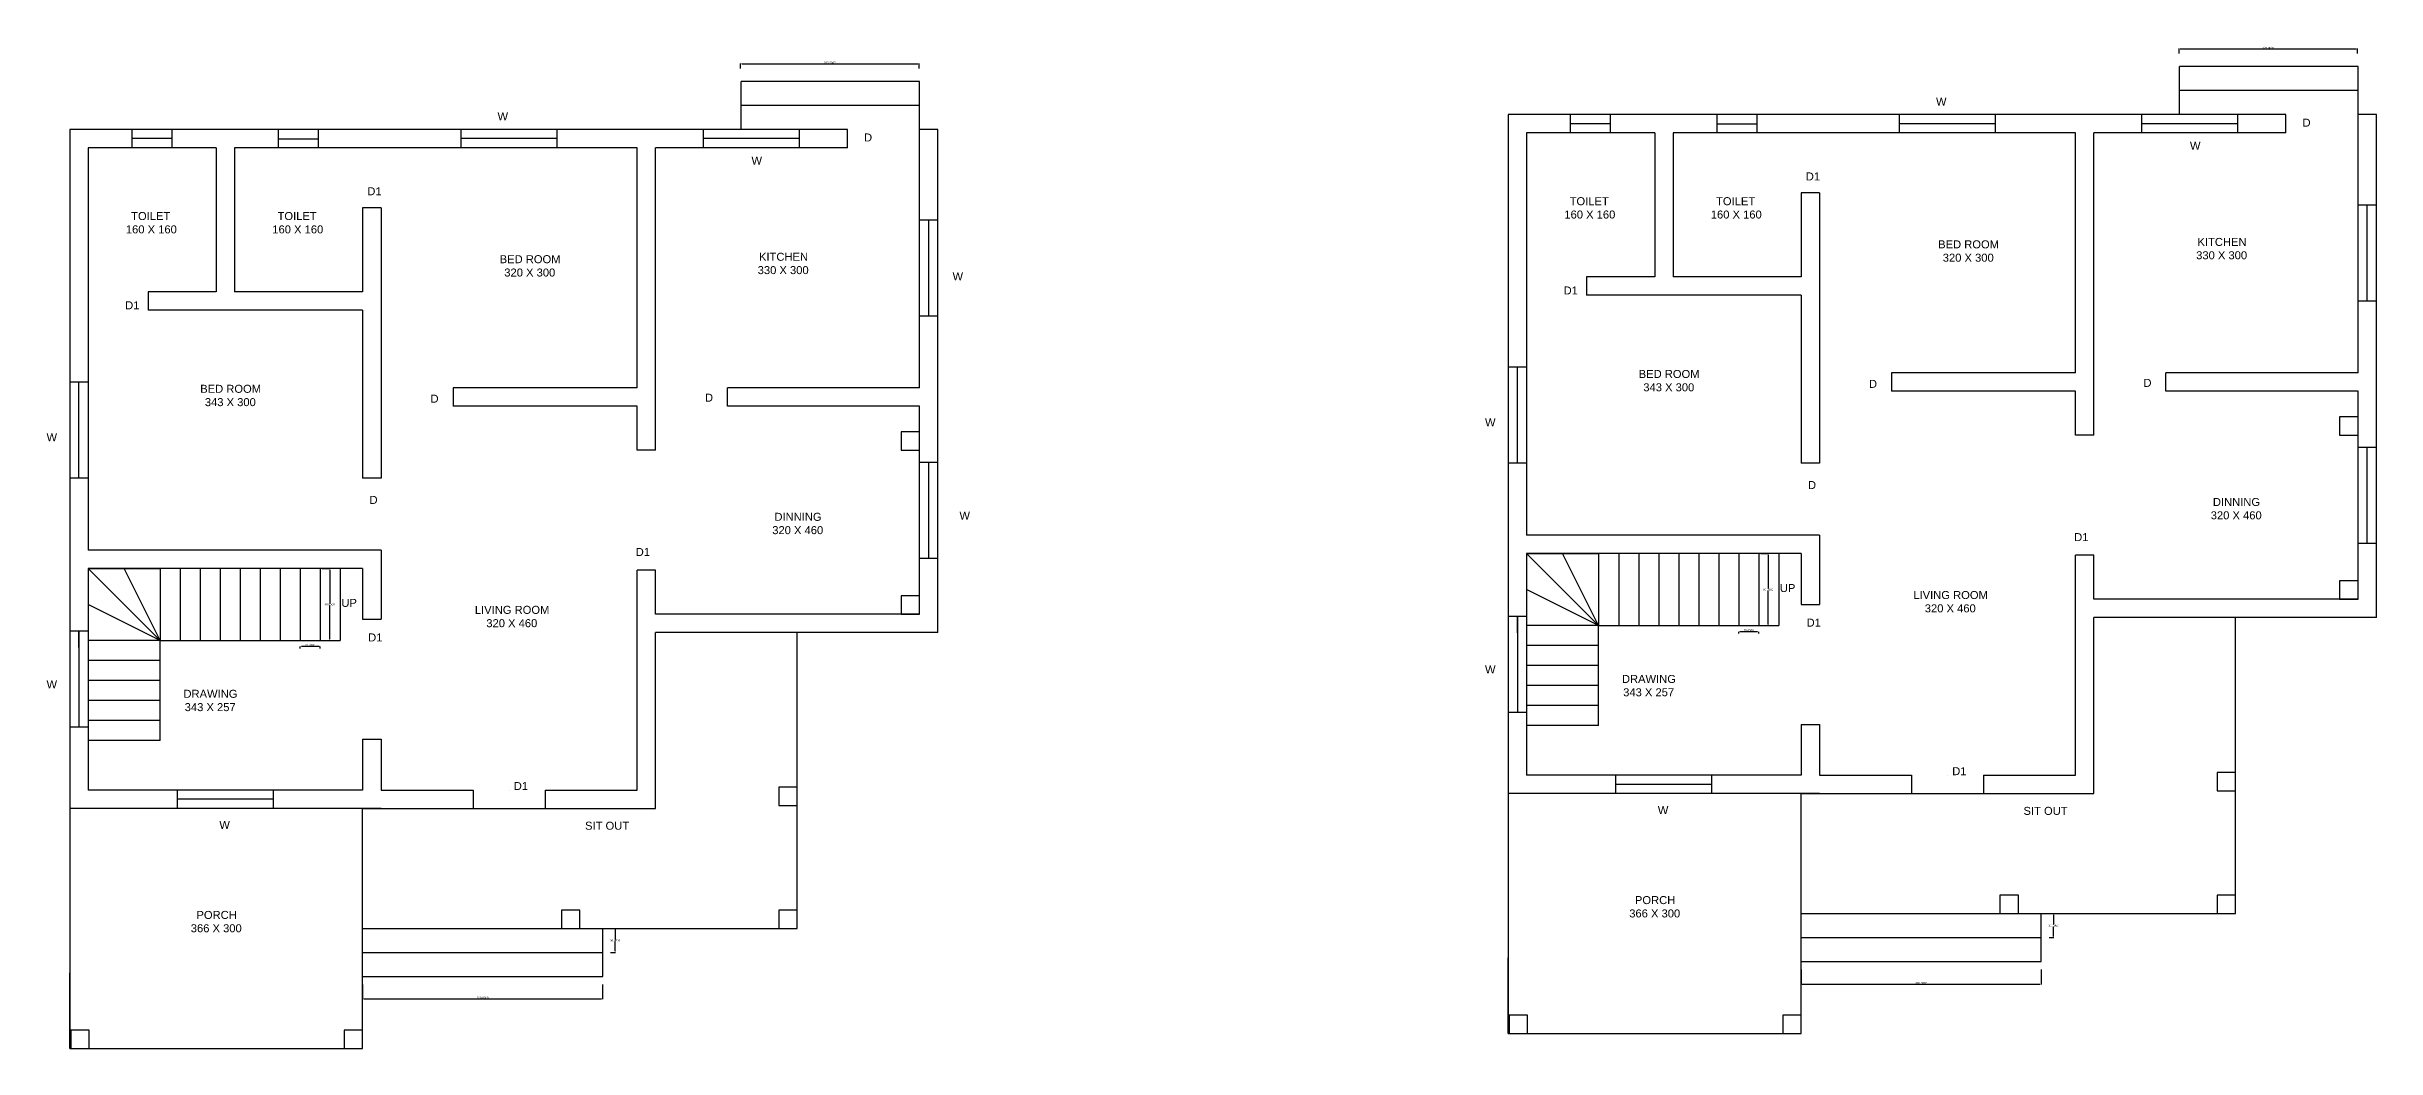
# Model space of a CAD drawing. Header units: centimetres. Extents: x -2146 to 3063, y -317 to 999.
# Drawn here: x -2146 to 765, y -317 to 935 of the extents above; entities that cross this region are included whole.
import ezdxf

# ---------------------------------------------------------------- set-up
doc = ezdxf.new("R2010")
doc.units = ezdxf.units.CM
doc.header["$LTSCALE"] = 50
doc.header["$MEASUREMENT"] = 0
doc.styles.get("Standard").update_dxf_attribs({"font": 'arial.ttf'})
doc.dimstyles.get("Standard").update_dxf_attribs({"dimtxt": 2.5, "dimasz": 1.5, "dimexe": 0.5, "dimexo": 10, "dimgap": 0.09, "dimtad": 1, "dimtih": 1, "dimtoh": 1, "dimdec": 4, "dimzin": 0, "dimdsep": 46, "dimtxsty": 'Standard', "dimcen": 0.09, "dimadec": 0, "dimazin": 0, "dimtfac": 1, "dimtdec": 4, "dimtofl": 0, "dimtmove": 0, "dimatfit": 3, "dimfxl": 1, "dimtolj": 1, "dimtzin": 0, "dimarcsym": 0})

# ---------------------------------------------------------------- blocks, each defined once
blk = doc.blocks.new('*D1')
at = {"color": 0, "lineweight": -2, "ltscale": 10, "transparency": 16777216}
for p, q in [((518.9, 926.8), (518.9, 932.9)), ((520.4, 932.4), (740.4, 932.4)), ((741.9, 926.8), (741.9, 932.9))]:
    blk.add_line(p, q, dxfattribs=at)
at = {"color": 0, "ltscale": 10, "transparency": 16777216}
for points in [[(520.4, 932.6), (520.4, 932.1), (518.9, 932.4)], [(740.4, 932.6), (740.4, 932.1), (741.9, 932.4)]]:
    blk.add_solid(points, dxfattribs=at)
at = {"layer": 'Defpoints', "color": 0, "ltscale": 10, "transparency": 16777216}
for p in [(741.9, 932.4), (518.9, 916.8), (741.9, 916.8)]:
    blk.add_point(p, dxfattribs=at)
at = {"color": 0, "ltscale": 10, "transparency": 16777216, "insert": (630.4, 933.8), "char_height": 2.5, "attachment_point": 5}
blk.add_mtext('\\A1;223.0000', dxfattribs=at)
blk = doc.blocks.new('*D2')
at = {"color": 0, "lineweight": -2, "ltscale": 10, "transparency": 16777216}
for p, q in [((356.5, -148.5), (362.5, -148.5)), ((362, -150), (362, -162.2)), ((362, -177), (362, -164.9)), ((356.5, -178.5), (362.5, -178.5))]:
    blk.add_line(p, q, dxfattribs=at)
at = {"color": 0, "ltscale": 10, "transparency": 16777216}
for points in [[(361.8, -150), (362.3, -150), (362, -148.5)], [(361.8, -177), (362.3, -177), (362, -178.5)]]:
    blk.add_solid(points, dxfattribs=at)
at = {"layer": 'Defpoints', "color": 0, "ltscale": 10, "transparency": 16777216}
for p in [(346.5, -148.5), (346.5, -178.5), (362, -178.5)]:
    blk.add_point(p, dxfattribs=at)
at = {"color": 0, "ltscale": 10, "transparency": 16777216, "insert": (362, -163.5), "char_height": 2.5, "attachment_point": 5}
blk.add_mtext('\\A1;30.0000', dxfattribs=at)
blk = doc.blocks.new('*D3')
at = {"color": 0, "lineweight": -2, "ltscale": 10, "transparency": 16777216}
for p, q in [((-4, 301.5), (4.9, 301.5)), ((5.4, 300), (5.4, 257.8)), ((5.4, 213), (5.4, 255.1)), ((-4, 211.5), (4.9, 211.5))]:
    blk.add_line(p, q, dxfattribs=at)
at = {"color": 0, "ltscale": 10, "transparency": 16777216}
for points in [[(5.1, 300), (5.6, 300), (5.4, 301.5)], [(5.1, 213), (5.6, 213), (5.4, 211.5)]]:
    blk.add_solid(points, dxfattribs=at)
at = {"layer": 'Defpoints', "color": 0, "ltscale": 10, "transparency": 16777216}
for p in [(6, 301.5), (5.4, 211.5), (6, 211.5)]:
    blk.add_point(p, dxfattribs=at)
at = {"color": 0, "ltscale": 10, "transparency": 16777216, "insert": (5.4, 256.5), "char_height": 2.5, "attachment_point": 5}
blk.add_mtext('\\A1;90.0000', dxfattribs=at)
blk = doc.blocks.new('*D4')
at = {"color": 0, "lineweight": -2, "ltscale": 10, "transparency": 16777216}
for p, q in [((-30, 204.3), (-8, 204.3)), ((-31.5, 201.5), (-31.5, 203.8)), ((-6.5, 201.5), (-6.5, 203.8))]:
    blk.add_line(p, q, dxfattribs=at)
at = {"color": 0, "ltscale": 10, "transparency": 16777216}
for points in [[(-30, 204.5), (-30, 204), (-31.5, 204.3)], [(-8, 204.5), (-8, 204), (-6.5, 204.3)]]:
    blk.add_solid(points, dxfattribs=at)
at = {"layer": 'Defpoints', "color": 0, "ltscale": 10, "transparency": 16777216}
for p in [(-31.5, 211.5), (-6.5, 211.5), (-6.5, 204.3)]:
    blk.add_point(p, dxfattribs=at)
at = {"color": 0, "ltscale": 10, "transparency": 16777216, "insert": (-19, 205.6), "char_height": 2.5, "attachment_point": 5}
blk.add_mtext('\\A1;25.0000', dxfattribs=at)
blk = doc.blocks.new('*D5')
at = {"color": 0, "lineweight": -2, "ltscale": 10, "transparency": 16777216}
for p, q in [((46.5, -218.5), (46.5, -237.1)), ((346.5, -218.5), (346.5, -237.1)), ((48, -236.6), (345, -236.6))]:
    blk.add_line(p, q, dxfattribs=at)
at = {"color": 0, "ltscale": 10, "transparency": 16777216}
for points in [[(48, -236.4), (48, -236.9), (46.5, -236.6)], [(345, -236.4), (345, -236.9), (346.5, -236.6)]]:
    blk.add_solid(points, dxfattribs=at)
at = {"layer": 'Defpoints', "color": 0, "ltscale": 10, "transparency": 16777216}
for p in [(46.5, -208.5), (346.5, -208.5), (346.5, -236.6)]:
    blk.add_point(p, dxfattribs=at)
at = {"color": 0, "ltscale": 10, "transparency": 16777216, "insert": (196.5, -235.3), "char_height": 2.5, "attachment_point": 5}
blk.add_mtext('\\A1;300.0000', dxfattribs=at)
blk = doc.blocks.new('*D11')
at = {"color": 0, "lineweight": -2, "ltscale": 10, "transparency": 16777216}
for p, q in [((-1278.9, 908.2), (-1278.9, 914.3)), ((-1277.4, 913.8), (-1057.4, 913.8)), ((-1055.9, 908.2), (-1055.9, 914.3))]:
    blk.add_line(p, q, dxfattribs=at)
at = {"color": 0, "ltscale": 10, "transparency": 16777216}
for points in [[(-1277.4, 914.1), (-1277.4, 913.6), (-1278.9, 913.8)], [(-1057.4, 914.1), (-1057.4, 913.6), (-1055.9, 913.8)]]:
    blk.add_solid(points, dxfattribs=at)
at = {"layer": 'Defpoints', "color": 0, "ltscale": 10, "transparency": 16777216}
for p in [(-1055.9, 913.8), (-1278.9, 898.2), (-1055.9, 898.2)]:
    blk.add_point(p, dxfattribs=at)
at = {"color": 0, "ltscale": 10, "transparency": 16777216, "insert": (-1167.4, 915.2), "char_height": 2.5, "attachment_point": 5}
blk.add_mtext('\\A1;223.0000', dxfattribs=at)
blk = doc.blocks.new('*D12')
at = {"color": 0, "lineweight": -2, "ltscale": 10, "transparency": 16777216}
for p, q in [((-1441.3, -167.1), (-1435.2, -167.1)), ((-1435.7, -168.6), (-1435.7, -180.7)), ((-1441.3, -197.1), (-1435.2, -197.1)), ((-1435.7, -195.6), (-1435.7, -183.4))]:
    blk.add_line(p, q, dxfattribs=at)
at = {"color": 0, "ltscale": 10, "transparency": 16777216}
for points in [[(-1436, -168.6), (-1435.5, -168.6), (-1435.7, -167.1)], [(-1436, -195.6), (-1435.5, -195.6), (-1435.7, -197.1)]]:
    blk.add_solid(points, dxfattribs=at)
at = {"layer": 'Defpoints', "color": 0, "ltscale": 10, "transparency": 16777216}
for p in [(-1451.3, -167.1), (-1451.3, -197.1), (-1435.7, -197.1)]:
    blk.add_point(p, dxfattribs=at)
at = {"color": 0, "ltscale": 10, "transparency": 16777216, "insert": (-1435.7, -182.1), "char_height": 2.5, "attachment_point": 5}
blk.add_mtext('\\A1;30.0000', dxfattribs=at)
blk = doc.blocks.new('*D13')
at = {"color": 0, "lineweight": -2, "ltscale": 10, "transparency": 16777216}
for p, q in [((-1801.7, 282.9), (-1792.9, 282.9)), ((-1792.4, 281.4), (-1792.4, 239.3)), ((-1792.4, 194.4), (-1792.4, 236.6)), ((-1801.7, 192.9), (-1792.9, 192.9))]:
    blk.add_line(p, q, dxfattribs=at)
at = {"color": 0, "ltscale": 10, "transparency": 16777216}
for points in [[(-1792.6, 281.4), (-1792.1, 281.4), (-1792.4, 282.9)], [(-1792.6, 194.4), (-1792.1, 194.4), (-1792.4, 192.9)]]:
    blk.add_solid(points, dxfattribs=at)
at = {"layer": 'Defpoints', "color": 0, "ltscale": 10, "transparency": 16777216}
for p in [(-1791.7, 282.9), (-1792.4, 192.9), (-1791.7, 192.9)]:
    blk.add_point(p, dxfattribs=at)
at = {"color": 0, "ltscale": 10, "transparency": 16777216, "insert": (-1792.4, 237.9), "char_height": 2.5, "attachment_point": 5}
blk.add_mtext('\\A1;90.0000', dxfattribs=at)
blk = doc.blocks.new('*D14')
at = {"color": 0, "lineweight": -2, "ltscale": 10, "transparency": 16777216}
for p, q in [((-1829.3, 182.9), (-1829.3, 185.2)), ((-1827.8, 185.7), (-1805.8, 185.7)), ((-1804.3, 182.9), (-1804.3, 185.2))]:
    blk.add_line(p, q, dxfattribs=at)
at = {"color": 0, "ltscale": 10, "transparency": 16777216}
for points in [[(-1827.8, 186), (-1827.8, 185.5), (-1829.3, 185.7)], [(-1805.8, 186), (-1805.8, 185.5), (-1804.3, 185.7)]]:
    blk.add_solid(points, dxfattribs=at)
at = {"layer": 'Defpoints', "color": 0, "ltscale": 10, "transparency": 16777216}
for p in [(-1829.3, 192.9), (-1804.3, 192.9), (-1804.3, 185.7)]:
    blk.add_point(p, dxfattribs=at)
at = {"color": 0, "ltscale": 10, "transparency": 16777216, "insert": (-1816.8, 187.1), "char_height": 2.5, "attachment_point": 5}
blk.add_mtext('\\A1;25.0000', dxfattribs=at)
blk = doc.blocks.new('*D15')
at = {"color": 0, "lineweight": -2, "ltscale": 10, "transparency": 16777216}
for p, q in [((-1751.3, -237.1), (-1751.3, -255.7)), ((-1749.8, -255.2), (-1452.8, -255.2)), ((-1451.3, -237.1), (-1451.3, -255.7))]:
    blk.add_line(p, q, dxfattribs=at)
at = {"color": 0, "ltscale": 10, "transparency": 16777216}
for points in [[(-1749.8, -254.9), (-1749.8, -255.4), (-1751.3, -255.2)], [(-1452.8, -254.9), (-1452.8, -255.4), (-1451.3, -255.2)]]:
    blk.add_solid(points, dxfattribs=at)
at = {"layer": 'Defpoints', "color": 0, "ltscale": 10, "transparency": 16777216}
for p in [(-1751.3, -227.1), (-1451.3, -227.1), (-1451.3, -255.2)]:
    blk.add_point(p, dxfattribs=at)
at = {"color": 0, "ltscale": 10, "transparency": 16777216, "insert": (-1601.3, -253.8), "char_height": 2.5, "attachment_point": 5}
blk.add_mtext('\\A1;300.0000', dxfattribs=at)

msp = doc.modelspace()

# ---------------------------------------------------------------- linework, layer by layer
at = {"ltscale": 10}
for p, q in [((742.49025, 910.47813), (519.49025, 910.47813)), ((519.49025, 850.47813), (519.49025, 910.47813)), ((742.49025, 850.47813), (742.49025, 910.47813)), ((-1055.27066, 891.92404), (-1278.27066, 891.92404)), ((-1278.27066, 831.92404), (-1278.27066, 891.92404)), ((-1055.27066, 831.92404), (-1055.27066, 891.92404)), ((742.49025, 880.47813), (519.49025, 880.47813)), ((-1055.27066, 861.92404), (-1278.27066, 861.92404)), ((-319.50975, 850.47813), (-319.50975, 1.47813)), ((652.49025, 850.47813), (-319.50975, 850.47813)), ((-241.50975, 827.47813), (-241.50975, 850.47813)), ((-191.50975, 827.47813), (-191.50975, 850.47813)), ((-58.50975, 827.47813), (-58.50975, 850.47813)), ((-8.50975, 827.47813), (-8.50975, 850.47813)), ((169.49025, 827.47813), (169.49025, 850.47813)), ((289.49025, 827.47813), (289.49025, 850.47813)), ((472.49025, 827.47813), (472.49025, 850.47813)), ((592.49025, 827.47813), (592.49025, 850.47813)), ((652.49025, 827.47813), (652.49025, 850.47813)), ((765.49025, 850.47813), (742.49025, 850.47813)), ((742.49025, 527.47813), (742.49025, 850.47813)), ((765.49025, 221.47813), (765.49025, 850.47813)), ((-1145.27066, 831.92404), (-2117.27066, 831.92404)), ((-2117.27066, 831.92404), (-2117.27066, -17.07596)), ((-2039.27066, 808.92404), (-2039.27066, 831.92404)), ((-1989.27066, 820.42404), (-2039.27066, 820.42404)), ((-1989.27066, 808.92404), (-1989.27066, 831.92404)), ((-1856.27066, 808.92404), (-1856.27066, 831.92404)), ((-1806.27066, 819.71176), (-1856.27066, 819.71176)), ((-1806.27066, 808.92404), (-1806.27066, 831.92404)), ((-1628.27066, 808.92404), (-1628.27066, 831.92404)), ((-1508.27066, 820.42404), (-1628.27066, 820.42404)), ((-1508.27066, 808.92404), (-1508.27066, 831.92404)), ((-1325.27066, 808.92404), (-1325.27066, 831.92404)), ((-1205.27066, 820.42404), (-1325.27066, 820.42404)), ((-1205.27066, 808.92404), (-1205.27066, 831.92404)), ((-1145.27066, 808.92404), (-1145.27066, 831.92404)), ((-1055.27066, 508.92404), (-1055.27066, 831.92404)), ((-1032.27066, 831.92404), (-1055.27066, 831.92404)), ((-1032.27066, 202.92404), (-1032.27066, 831.92404)), ((-296.50975, 827.47813), (-296.50975, 647.47813)), ((-136.50975, 827.47813), (-296.50975, 827.47813)), ((-191.50975, 838.97813), (-241.50975, 838.97813)), ((-136.50975, 827.47813), (-136.50975, 647.47813)), ((-113.50975, 827.47813), (-113.50975, 647.47813)), ((389.49025, 827.47813), (-113.50975, 827.47813)), ((-8.50975, 838.26585), (-58.50975, 838.26585)), ((289.49025, 838.97813), (169.49025, 838.97813)), ((389.49025, 527.47813), (389.49025, 827.47813)), ((652.49025, 827.47813), (412.49025, 827.47813)), ((412.49025, 449.47813), (412.49025, 827.47813)), ((592.49025, 838.97813), (472.49025, 838.97813)), ((-1934.27066, 808.92404), (-2094.27066, 808.92404)), ((-2094.27066, 808.92404), (-2094.27066, 628.92404)), ((-1934.27066, 808.92404), (-1934.27066, 628.92404)), ((-1408.27066, 808.92404), (-1911.27066, 808.92404)), ((-1911.27066, 808.92404), (-1911.27066, 628.92404)), ((-1408.27066, 508.92404), (-1408.27066, 808.92404)), ((-1385.27066, 430.92404), (-1385.27066, 808.92404)), ((-1145.27066, 808.92404), (-1385.27066, 808.92404)), ((-1728.27066, 733.92404), (-1751.27066, 733.92404)), ((-1751.27066, 733.92404), (-1751.27066, 628.92404)), ((-1728.27066, 733.92404), (-1728.27066, 395.92404)), ((69.49025, 752.47813), (46.49025, 752.47813)), ((46.49025, 752.47813), (46.49025, 647.47813)), ((69.49025, 752.47813), (69.49025, 414.47813)), ((742.49025, 737.47813), (765.49025, 737.47813)), ((753.99025, 617.47813), (753.99025, 737.47813)), ((-1055.27066, 718.92404), (-1032.27066, 718.92404)), ((-1043.77066, 598.92404), (-1043.77066, 718.92404)), ((-296.50975, 647.47813), (-296.50975, 324.47813)), ((-136.50975, 647.47813), (-221.50975, 647.47813)), ((-221.50975, 647.47813), (-221.50975, 624.47813)), ((46.49025, 647.47813), (-113.50975, 647.47813)), ((-2094.27066, 628.92404), (-2094.27066, 305.92404)), ((-1934.27066, 628.92404), (-2019.27066, 628.92404)), ((-2019.27066, 628.92404), (-2019.27066, 605.92404)), ((-1751.27066, 628.92404), (-1911.27066, 628.92404)), ((46.49025, 624.47813), (-221.50975, 624.47813)), ((46.49025, 624.47813), (46.49025, 414.47813)), ((742.49025, 617.47813), (765.49025, 617.47813)), ((-1751.27066, 605.92404), (-2019.27066, 605.92404)), ((-1751.27066, 605.92404), (-1751.27066, 395.92404)), ((-1055.27066, 598.92404), (-1032.27066, 598.92404)), ((-296.50975, 534.47813), (-319.50975, 534.47813)), ((-308.49252, 534.47813), (-308.49252, 414.47813)), ((159.49025, 527.47813), (159.49025, 504.47813)), ((389.49025, 527.47813), (159.49025, 527.47813)), ((742.49025, 527.47813), (502.49025, 527.47813)), ((502.49025, 504.47813), (502.49025, 527.47813)), ((-2094.27066, 515.92404), (-2117.27066, 515.92404)), ((-2106.25342, 515.92404), (-2106.25342, 395.92404)), ((-1408.27066, 508.92404), (-1638.27066, 508.92404)), ((-1638.27066, 508.92404), (-1638.27066, 485.92404)), ((-1295.27066, 485.92404), (-1295.27066, 508.92404)), ((-1055.27066, 508.92404), (-1295.27066, 508.92404)), ((389.49025, 504.47813), (159.49025, 504.47813)), ((389.49025, 449.47813), (389.49025, 504.47813)), ((742.49025, 504.47813), (502.49025, 504.47813)), ((742.49025, 244.47813), (742.49025, 504.47813)), ((-1408.27066, 485.92404), (-1638.27066, 485.92404)), ((-1408.27066, 430.92404), (-1408.27066, 485.92404)), ((-1055.27066, 485.92404), (-1295.27066, 485.92404)), ((-1055.27066, 225.92404), (-1055.27066, 485.92404)), ((412.49025, 449.47813), (389.49025, 449.47813)), ((-1385.27066, 430.92404), (-1408.27066, 430.92404)), ((-1055.27066, 415.92404), (-1032.27066, 415.92404)), ((-1043.77066, 295.92404), (-1043.77066, 415.92404)), ((-296.50975, 414.47813), (-319.50975, 414.47813)), ((69.49025, 414.47813), (46.49025, 414.47813)), ((742.49025, 434.47813), (765.49025, 434.47813)), ((753.99025, 314.47813), (753.99025, 434.47813)), ((-2094.27066, 395.92404), (-2117.27066, 395.92404)), ((-1728.27066, 395.92404), (-1751.27066, 395.92404)), ((69.49025, 324.47813), (-296.50975, 324.47813)), ((69.49025, 324.47813), (69.49025, 237.97813)), ((-1728.27066, 305.92404), (-2094.27066, 305.92404)), ((-1728.27066, 305.92404), (-1728.27066, 219.42404)), ((-1055.27066, 295.92404), (-1032.27066, 295.92404)), ((46.49025, 301.47813), (-296.50975, 301.47813)), ((-296.50975, 301.47813), (-296.50975, 24.47813)), ((-206.50975, 211.47813), (-296.50975, 301.47813)), ((-296.50975, 301.47813), (-296.50975, 211.47813)), ((-296.50975, 301.47813), (-206.50975, 301.47813)), ((-206.50975, 211.47813), (-251.50975, 301.47813)), ((-206.50975, 301.47813), (-206.50975, 211.47813)), ((-181.50975, 301.47813), (-181.50975, 211.47813)), ((-156.50975, 301.47813), (-156.50975, 211.47813)), ((-131.50975, 301.47813), (-131.50975, 211.47813)), ((-106.50975, 301.47813), (-106.50975, 211.47813)), ((-106.50975, 301.47813), (-106.50975, 211.47813)), ((-81.50975, 301.47813), (-81.50975, 211.47813)), ((-56.50975, 301.47813), (-56.50975, 211.47813)), ((-31.50975, 301.47813), (-31.50975, 211.47813)), ((-6.50975, 301.47813), (-6.50975, 211.47813)), ((18.49025, 301.47813), (18.49025, 211.47813)), ((46.49025, 301.47813), (46.49025, 237.97813)), ((389.49025, 24.47813), (389.49025, 299.47813)), ((412.49025, 299.47813), (389.49025, 299.47813)), ((412.49025, 244.47813), (412.49025, 299.47813)), ((742.49025, 314.47813), (765.49025, 314.47813)), ((-1751.27066, 282.92404), (-2094.27066, 282.92404)), ((-2094.27066, 282.92404), (-2094.27066, 5.92404)), ((-2004.27066, 192.92404), (-2094.27066, 282.92404)), ((-2094.27066, 282.92404), (-2094.27066, 192.92404)), ((-2094.27066, 282.92404), (-2004.27066, 282.92404)), ((-2004.27066, 192.92404), (-2049.27066, 282.92404)), ((-2004.27066, 282.92404), (-2004.27066, 192.92404)), ((-1979.27066, 282.92404), (-1979.27066, 192.92404)), ((-1954.27066, 282.92404), (-1954.27066, 192.92404)), ((-1929.27066, 282.92404), (-1929.27066, 192.92404)), ((-1904.27066, 282.92404), (-1904.27066, 192.92404)), ((-1904.27066, 282.92404), (-1904.27066, 192.92404)), ((-1879.27066, 282.92404), (-1879.27066, 192.92404)), ((-1854.27066, 282.92404), (-1854.27066, 192.92404)), ((-1829.27066, 282.92404), (-1829.27066, 192.92404)), ((-1804.27066, 282.92404), (-1804.27066, 192.92404)), ((-1779.27066, 282.92404), (-1779.27066, 192.92404)), ((-1751.27066, 282.92404), (-1751.27066, 219.42404)), ((-1408.27066, 5.92404), (-1408.27066, 280.92404)), ((-1385.27066, 280.92404), (-1408.27066, 280.92404)), ((-1385.27066, 225.92404), (-1385.27066, 280.92404)), ((-2004.27066, 192.92404), (-2094.27066, 237.92404)), ((-206.50975, 211.47813), (-296.50975, 256.47813)), ((46.49025, 237.97813), (69.49025, 237.97813)), ((742.49025, 244.47813), (412.49025, 244.47813)), ((-2094.27066, 204.42404), (-2117.27066, 204.42404)), ((-2105.77066, 183.97363), (-2105.77066, 204.42404)), ((-2105.77066, 204.42404), (-2105.77066, 84.42404)), ((-1751.27066, 219.42404), (-1728.27066, 219.42404)), ((-1055.27066, 225.92404), (-1385.27066, 225.92404)), ((-296.50975, 222.97813), (-319.50975, 222.97813)), ((-308.00975, 202.52772), (-308.00975, 222.97813)), ((-308.00975, 222.97813), (-308.00975, 102.97813)), ((-206.50975, 211.47813), (-296.50975, 211.47813)), ((-206.50975, 211.47813), (18.49025, 211.47813)), ((-206.50975, 86.47813), (-206.50975, 211.47813)), ((412.49025, 1.47813), (412.49025, 221.47813)), ((765.49025, 221.47813), (412.49025, 221.47813)), ((589.49025, -148.52187), (589.49025, 221.47813)), ((-2004.27066, 192.92404), (-2094.27066, 192.92404)), ((-2004.27066, 192.92404), (-1779.27066, 192.92404)), ((-2004.27066, 67.92404), (-2004.27066, 192.92404)), ((-1385.27066, -17.07596), (-1385.27066, 202.92404)), ((-1032.27066, 202.92404), (-1385.27066, 202.92404)), ((-1208.27066, -167.07596), (-1208.27066, 202.92404)), ((-206.50975, 186.47813), (-296.50975, 186.47813)), ((-2004.27066, 167.92404), (-2094.27066, 167.92404)), ((-206.50975, 161.47813), (-296.50975, 161.47813)), ((-2004.27066, 142.92404), (-2094.27066, 142.92404)), ((-2004.27066, 117.92404), (-2094.27066, 117.92404)), ((-206.50975, 136.47813), (-296.50975, 136.47813)), ((-2004.27066, 92.92404), (-2094.27066, 92.92404)), ((-296.50975, 102.97813), (-319.50975, 102.97813)), ((-206.50975, 111.47813), (-296.50975, 111.47813)), ((46.49025, 87.97813), (69.49025, 87.97813)), ((46.49025, 87.97813), (46.49025, 24.47813)), ((69.49025, 87.97813), (69.49025, 24.47813)), ((-2094.27066, 84.42404), (-2117.27066, 84.42404)), ((-2004.27066, 67.92404), (-2094.27066, 67.92404)), ((-1751.27066, 69.42404), (-1751.27066, 5.92404)), ((-1751.27066, 69.42404), (-1728.27066, 69.42404)), ((-1728.27066, 69.42404), (-1728.27066, 5.92404)), ((-206.50975, 86.47813), (-296.50975, 86.47813)), ((-1751.27066, 5.92404), (-2094.27066, 5.92404)), ((-1982.77066, -17.07596), (-1982.77066, 5.92404)), ((-1862.77066, -17.07596), (-1862.77066, 5.92404)), ((-1728.27066, 5.92404), (-1613.27066, 5.92404)), ((-1613.27066, 5.92404), (-1613.27066, -17.07596)), ((-1568.27066, 5.92404), (-1568.27066, 5.92404)), ((-1523.27066, 5.92404), (-1408.27066, 5.92404)), ((-1523.27066, 5.92404), (-1523.27066, -17.07596)), ((69.49025, 1.47813), (-319.50975, 1.47813)), ((-319.50975, 1.47813), (-319.50975, -298.52187)), ((46.49025, 24.47813), (-296.50975, 24.47813)), ((-185.00975, 1.47813), (-185.00975, 24.47813)), ((-65.00975, 12.97813), (-185.00975, 12.97813)), ((-65.00975, 1.47813), (-65.00975, 24.47813)), ((46.49025, 1.47813), (274.49025, 1.47813)), ((46.49025, -298.52187), (46.49025, 1.47813)), ((69.49025, 24.47813), (184.49025, 24.47813)), ((184.49025, 24.47813), (184.49025, 1.47813)), ((229.49025, 24.47813), (229.49025, 24.47813)), ((274.49025, 24.47813), (274.49025, 1.47813)), ((274.49025, 24.47813), (389.49025, 24.47813)), ((274.49025, 1.47813), (412.49025, 1.47813)), ((-1728.27066, -17.07596), (-2117.27066, -17.07596)), ((-2117.27066, -17.07596), (-2117.27066, -317.07596)), ((-1862.77066, -5.57596), (-1982.77066, -5.57596)), ((-1751.27066, -17.07596), (-1523.27066, -17.07596)), ((-1751.27066, -317.07596), (-1751.27066, -17.07596)), ((-1523.27066, -17.07596), (-1385.27066, -17.07596)), ((-1751.27066, -167.07596), (-1208.27066, -167.07596)), ((-1451.27066, -227.07596), (-1451.27066, -167.07596)), ((46.49025, -148.52187), (589.49025, -148.52187)), ((346.49025, -208.52187), (346.49025, -148.52187)), ((-1751.27066, -197.07596), (-1451.27066, -197.07596)), ((46.49025, -178.52187), (346.49025, -178.52187)), ((-2117.27066, -317.07596), (-2117.27066, -222.52786)), ((-1751.27066, -227.07596), (-1451.27066, -227.07596)), ((-1751.27066, -227.07596), (-1451.27066, -227.07596)), ((-319.50975, -298.52187), (-319.50975, -203.97377)), ((46.49025, -208.52187), (346.49025, -208.52187)), ((46.49025, -208.52187), (346.49025, -208.52187)), ((-2117.27066, -317.07596), (-1751.27066, -317.07596)), ((-319.50975, -298.52187), (46.49025, -298.52187))]:
    msp.add_line(p, q, dxfattribs=at)
for points in [[(719.49025, 449.47813), (742.49025, 449.47813), (742.49025, 472.47813), (719.49025, 472.47813)], [(-1078.27066, 430.92404), (-1055.27066, 430.92404), (-1055.27066, 453.92404), (-1078.27066, 453.92404)], [(719.49025, 244.47813), (742.49025, 244.47813), (742.49025, 267.47813), (719.49025, 267.47813)], [(-1078.27066, 225.92404), (-1055.27066, 225.92404), (-1055.27066, 248.92404), (-1078.27066, 248.92404)], [(-1231.27066, -13.49036), (-1208.27066, -13.49036), (-1208.27066, 9.50964), (-1231.27066, 9.50964)], [(566.49025, 5.06372), (589.49025, 5.06372), (589.49025, 28.06372), (566.49025, 28.06372)], [(-1502.77066, -167.07596), (-1479.77066, -167.07596), (-1479.77066, -144.07596), (-1502.77066, -144.07596)], [(-1231.27066, -167.07596), (-1208.27066, -167.07596), (-1208.27066, -144.07596), (-1231.27066, -144.07596)], [(294.99025, -148.52187), (317.99025, -148.52187), (317.99025, -125.52187), (294.99025, -125.52187)], [(566.49025, -148.52187), (589.49025, -148.52187), (589.49025, -125.52187), (566.49025, -125.52187)], [(-318.39506, -298.52187), (-295.39506, -298.52187), (-295.39506, -275.52187), (-318.39506, -275.52187)], [(23.49025, -298.52187), (46.49025, -298.52187), (46.49025, -275.52187), (23.49025, -275.52187)], [(-2116.15597, -317.07596), (-2093.15597, -317.07596), (-2093.15597, -294.07596), (-2116.15597, -294.07596)], [(-1774.27066, -317.07596), (-1751.27066, -317.07596), (-1751.27066, -294.07596), (-1774.27066, -294.07596)]]:
    msp.add_lwpolyline(points, close=True, dxfattribs=at)

# ---------------------------------------------------------------- texts
at = {"ltscale": 10, "char_height": 10, "attachment_point": 1}
for s, insert in [('\\pi98.70423;W', (-1681.38858, 853.14604)), ('\\pi98.70423;W', (116.37232, 871.70013)), ('\\pi100.99959;D', (572.14599, 845.29979)), ('\\pi100.99959;D', (-1225.61491, 826.7457)), ('\\pi98.70423;W', (433.77812, 816.34725)), ('\\pi98.70423;W', (-1363.98279, 797.79317)), ('\\pi98.02551;D1', (-1843.42507, 759.49575)), ('\\pi98.02551;D1', (-45.66417, 778.04983)), ('\\pi80.98595;TOILET\\P\\pi74.37954;160 X 160', (-2121.53723, 728.55489)), ('\\pi80.98595;TOILET\\P\\pi74.37954;160 X 160', (-1938.53723, 728.55489)), ('\\pi80.98595;TOILET\\P\\pi74.37954;160 X 160', (-323.77633, 747.10897)), ('\\pi80.98595;TOILET\\P\\pi74.37954;160 X 160', (-140.77633, 747.10897)), ('\\pi68.14147;BED ROOM\\P\\pi73.91228;320 X 300', (-1648.1277, 674.59637)), ('\\pi75.55962;KITCHEN\\P\\pi73.91228;330 X 300', (-1331.45432, 677.63201)), ('\\pi68.14147;BED ROOM\\P\\pi73.91228;320 X 300', (149.6332, 693.15046)), ('\\pi75.55962;KITCHEN\\P\\pi73.91228;330 X 300', (466.30658, 696.1861)), ('\\pi98.70423;W', (-1112.70106, 653.219)), ('\\pi98.02551;D1', (-2146.12023, 616.93047)), ('\\pi98.02551;D1', (-348.35932, 635.48456)), ('\\pi68.14147;BED ROOM\\P\\pi73.91228;343 X 300', (-224.63164, 531.12338)), ('\\pi68.14147;BED ROOM\\P\\pi73.91228;343 X 300', (-2022.39254, 512.5693)), ('\\pi100.99959;D', (-1767.4437, 500.2242)), ('\\pi100.99959;D', (-1424.42178, 501.45268)), ('\\pi100.99959;D', (30.31721, 518.77828)), ('\\pi100.99959;D', (373.33913, 520.00677)), ('\\pi98.70423;W', (-447.25134, 470.63268)), ('\\pi98.70423;W', (-2245.01225, 452.07859)), ('\\pi100.99959;D', (-45.90988, 392.24411)), ('\\pi100.99959;D', (-1843.67078, 373.69002)), ('\\pi76.61692,t216.61692;DINNING\\P\\pi73.91228,tz;320 X 460', (-1313.24186, 352.51906)), ('\\pi98.70423;W', (-1104.08457, 354.03559)), ('\\pi76.61692,t216.61692;DINNING\\P\\pi73.91228,tz;320 X 460', (484.51904, 371.07315)), ('\\pi98.02551;D1', (289.73522, 327.13429)), ('\\pi98.02551;D1', (-1508.02569, 308.58021)), ('\\pi96.28267;UP', (-76.35385, 263.5084)), ('\\pi96.28267;UP', (-1874.11475, 244.95431)), ('\\pi59.60123;LIVING ROOM\\P\\pi73.91228;320 X 460', (-1670.59611, 236.20613)), ('\\pi59.60123;LIVING ROOM\\P\\pi73.91228;320 X 460', (127.1648, 254.76021)), ('\\pi98.02551;D1', (-44.68041, 220.25592)), ('\\pi98.02551;D1', (-1842.44132, 201.70183)), ('\\pi98.70423;W', (-447.25134, 161.65462)), ('\\pi72.3502,t222.3502;DRAWING\\P\\pi73.89522,tz;343 X 257', (-249.77682, 149.83239)), ('\\pi98.70423;W', (-2245.01225, 143.10053)), ('\\pi72.3502,t222.3502;DRAWING\\P\\pi73.89522,tz;343 X 257', (-2047.53773, 131.2783)), ('\\pi98.02551;D1', (137.33583, 34.51905)), ('\\pi98.02551;D1', (-1660.42507, 15.96497)), ('\\pi98.70423;W', (-231.2904, -14.13528)), ('\\pi78.03574;SIT OUT', (246.42875, -15.10767)), ('\\pi98.70423;W', (-2029.0513, -32.68937)), ('\\pi78.03574;SIT OUT', (-1551.33215, -33.66175)), ('\\pi81.00982,t231.00982;PORCH\\P\\pi73.91228,tz;366 X 300', (-2039.97199, -145.19094)), ('\\pi81.00982,t231.00982;PORCH\\P\\pi73.91228,tz;366 X 300', (-242.21108, -126.63685))]:
    msp.add_mtext_dynamic_manual_height_columns(s, width=210.2665748, gutter_width=1, heights=[0], dxfattribs=dict(at, insert=insert))

# ---------------------------------------------------------------- dimensions: what is measured, and where the dimension line sits
at = {"ltscale": 10}
for base, p1, p2, picture, middle in [((741.89183, 932.3995), (518.89183, 916.75659), (741.89183, 916.75659), '*D1', (630.39183, 933.76678)), ((-1055.86908, 913.84541), (-1278.86908, 898.2025), (-1055.86908, 898.2025), '*D11', (-1167.36908, 915.2127)), ((-6.50975, 204.27166), (-31.50975, 211.47813), (-6.50975, 211.47813), '*D4', (-19.00975, 205.63809)), ((-1804.27066, 185.71757), (-1829.27066, 192.92404), (-1804.27066, 192.92404), '*D14', (-1816.77066, 187.084)), ((-1451.27066, -255.1943), (-1751.27066, -227.07596), (-1451.27066, -227.07596), '*D15', (-1601.27066, -253.82702)), ((346.49025, -236.64021), (46.49025, -208.52187), (346.49025, -208.52187), '*D5', (196.49025, -235.27293))]:
    dim = msp.add_linear_dim(base=base, p1=p1, p2=p2, dimstyle='Standard', dxfattribs=at)
    dim.commit()
    dim.dimension.update_dxf_attribs({"geometry": picture, "text_midpoint": middle})
for base, p1, p2, picture, middle in [((5.39404, 211.47813), (6.02268, 301.47813), (6.02268, 211.47813), '*D3', (5.39404, 256.47813)), ((-1792.36686, 192.92404), (-1791.73822, 282.92404), (-1791.73822, 192.92404), '*D13', (-1792.36686, 237.92404)), ((-1435.73716, -197.07596), (-1451.27066, -167.07596), (-1451.27066, -197.07596), '*D12', (-1435.73716, -182.07596)), ((362.02375, -178.52187), (346.49025, -148.52187), (346.49025, -178.52187), '*D2', (362.02375, -163.52187))]:
    dim = msp.add_linear_dim(base=base, p1=p1, p2=p2, angle=90, dimstyle='Standard', dxfattribs=at)
    dim.commit()
    dim.dimension.update_dxf_attribs({"geometry": picture, "text_midpoint": middle})

doc.saveas('drawing.dxf')
